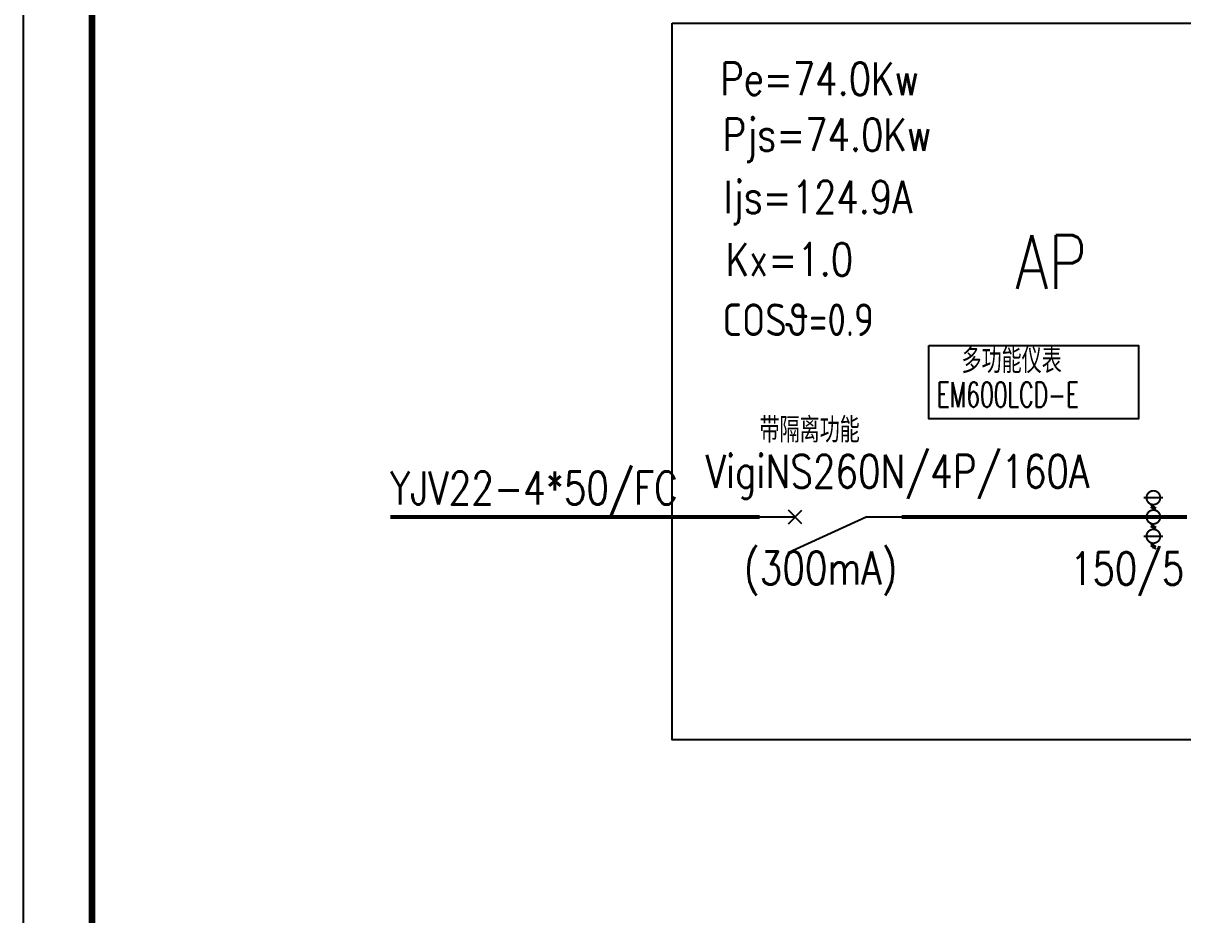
# Model space of a CAD drawing. Extents: x -496980 to 486425, y -292187 to -29437.
# Drawn here: x -302656 to -260554, y -259798 to -227409 of the extents above; entities that cross this region are included whole.
import ezdxf

# ---------------------------------------------------------------- set-up
doc = ezdxf.new("R2010")
doc.units = 0
doc.header["$LTSCALE"] = 1000
doc.header["$MEASUREMENT"] = 0
for name, color, linetype in [('ELEMENT', 3, 'Continuous'), ('PUB_TITLE', 4, 'Continuous'), ('TEL_TEXT', 7, 'Continuous'), ('WIRE-照明', 4, 'Continuous')]:
    doc.layers.add(name, color=color, linetype=linetype)
doc.styles.add('HZ', font='rs.shx', dxfattribs={"width": 0.8, "bigfont": 'hztxt.shx'})
doc.styles.add('HZ_TXT', font='TXT.shx', dxfattribs={"bigfont": 'hztxt.shx'})
doc.styles.add('hztxt', font='SIMPLEX', dxfattribs={"width": 0.8, "height": 3.5, "bigfont": 'HZTXT'})
doc.styles.get("Standard").update_dxf_attribs({"font": 'gbenor.shx', "bigfont": 'gbcbig.shx'})

# ---------------------------------------------------------------- blocks, each defined once
blk = doc.blocks.new('M_M7')
for p, q in [((-0.25, -0.2), (0, -0.75)), ((-0.0471, -0.2971), (0.0471, -0.2029)), ((-0.0471, -0.2029), (0.0471, -0.2971))]:
    blk.add_line(p, q)
for points in [[(0, 0), (0, -0.25)], [(0, -0.75), (0, -1)]]:
    blk.add_lwpolyline(points)
at = {"width": 0.8, "flags": 9}
blk.add_attdef('S', (0.25, -0.5), '', height=0.2, dxfattribs=at)
blk = doc.blocks.new('$element$00000584')
at = {"const_width": 0.0467}
for points in [[(0, 0), (0, -1)], [(-0.467, -0.267), (-0.467, -0.733)], [(0.467, -0.267), (0.467, -0.733)], [(-0.3, -0.5), (-0.167, -0.5)], [(-0.211, -0.433), (-0.294, -0.567)], [(-0.158, -0.433), (-0.242, -0.567)], [(0.167, -0.5), (0.3, -0.5)], [(0.256, -0.433), (0.172, -0.567)], [(0.308, -0.433), (0.225, -0.567)], [(0.633, -0.5), (0.767, -0.5)], [(0.722, -0.433), (0.639, -0.567)], [(0.775, -0.433), (0.692, -0.567)]]:
    blk.add_lwpolyline(points, dxfattribs=at)
for points in [[(-0.467, -0.333, 1), (-0.467, -0.667, 1), (-0.467, -0.333)], [(0, -0.333, 1), (0, -0.667, 1), (0, -0.333)], [(0.467, -0.333, 1), (0.467, -0.667, 1), (0.467, -0.333)]]:
    blk.add_lwpolyline(points, format="xyb", close=True, dxfattribs=at)
at = {"flags": 9}
blk.add_attdef('S', (0, 0), '', height=0.00000667, dxfattribs=at)

msp = doc.modelspace()

# ---------------------------------------------------------------- linework, layer by layer
for points in [[(-279089.8, -227410.4), (-250117.3, -227410.4), (-250117.3, -253441.3), (-279089.8, -253441.3)], [(-269779.5, -239121.4), (-262166.2, -239121.4), (-262166.2, -241782.5), (-269779.5, -241782.5)]]:
    msp.add_lwpolyline(points, close=True)
at = {"layer": 'PUB_TITLE'}
msp.add_lwpolyline([(-302656, -29436.9), (-302656, -292186.9), (-154156, -292186.9), (-154156, -29436.9)], close=True, dxfattribs=at)
at = {"layer": 'PUB_TITLE', "const_width": 250}
msp.add_lwpolyline([(-300156, -35686.9), (-300156, -289686.9), (-156656, -289686.9), (-156656, -35686.9)], close=True, dxfattribs=at)
at = {"layer": 'WIRE-照明', "color": 3, "linetype": 'Continuous', "const_width": 150.6}
for points in [[(-275917.8, -245346.4), (-289330.5, -245346.4)], [(-260401.5, -245346.4), (-270755.7, -245346.4)]]:
    msp.add_lwpolyline(points, dxfattribs=at)

# ---------------------------------------------------------------- block references
at = {"layer": 'ELEMENT', "xscale": 1500, "yscale": 1500, "zscale": 1500, "rotation": 270}
msp.add_blockref('$element$00000584', (-260872, -245346.4), dxfattribs=at)
at = {"layer": 'WIRE-照明', "color": 3, "linetype": 'Continuous', "xscale": 5162.181818181649, "yscale": 5162.181818181649, "zscale": 5162.181818181818, "rotation": 90}
msp.add_blockref('M_M7', (-275917.8, -245346.4), dxfattribs=at)

# ---------------------------------------------------------------- texts
at = {"layer": 'TEL_TEXT'}
for s, height, style, width, p in [('AP', 1951.3, 'HZ', 0.8, (-266636, -237057.4)), ('多功能仪表', 910, 'hztxt', 0.8, (-268588.9, -240122)), ('EM600LCD-E', 910, 'hztxt', 0.64, (-269488.9, -241357.3)), ('带隔离功能', 910, 'hztxt', 0.8, (-275921.7, -242641.5))]:
    msp.add_text(s, height=height, dxfattribs=dict(at, style=style, width=width)).set_placement(p)
at = {"layer": 'WIRE-照明', "color": 3, "linetype": 'Continuous', "style": 'HZ_TXT', "width": 0.8}
for s, height, p in [('Pe=74.0Kw', 1183, (-277348.3, -230021.2)), ('Pjs=74.0Kw', 1183, (-277262.9, -232051.6)), ('Ijs=124.9A', 1183, (-277225.9, -234316.3)), ('Kx=1.0', 1183, (-277144.7, -236581)), ('COSθ=0.9', 1183, (-277267.9, -238773.1)), ('VigiNS260N/4P/160A', 1194.949, (-277876.5, -244286.9)), ('YJV22-4*50/FC', 1194.949, (-289335.1, -244893.9)), ('(300mA)', 1194.95, (-276486.2, -247798.7)), ('150/5', 1183, (-264639.2, -247812.8))]:
    msp.add_text(s, height=height, dxfattribs=at).set_placement(p)

doc.saveas('drawing.dxf')
